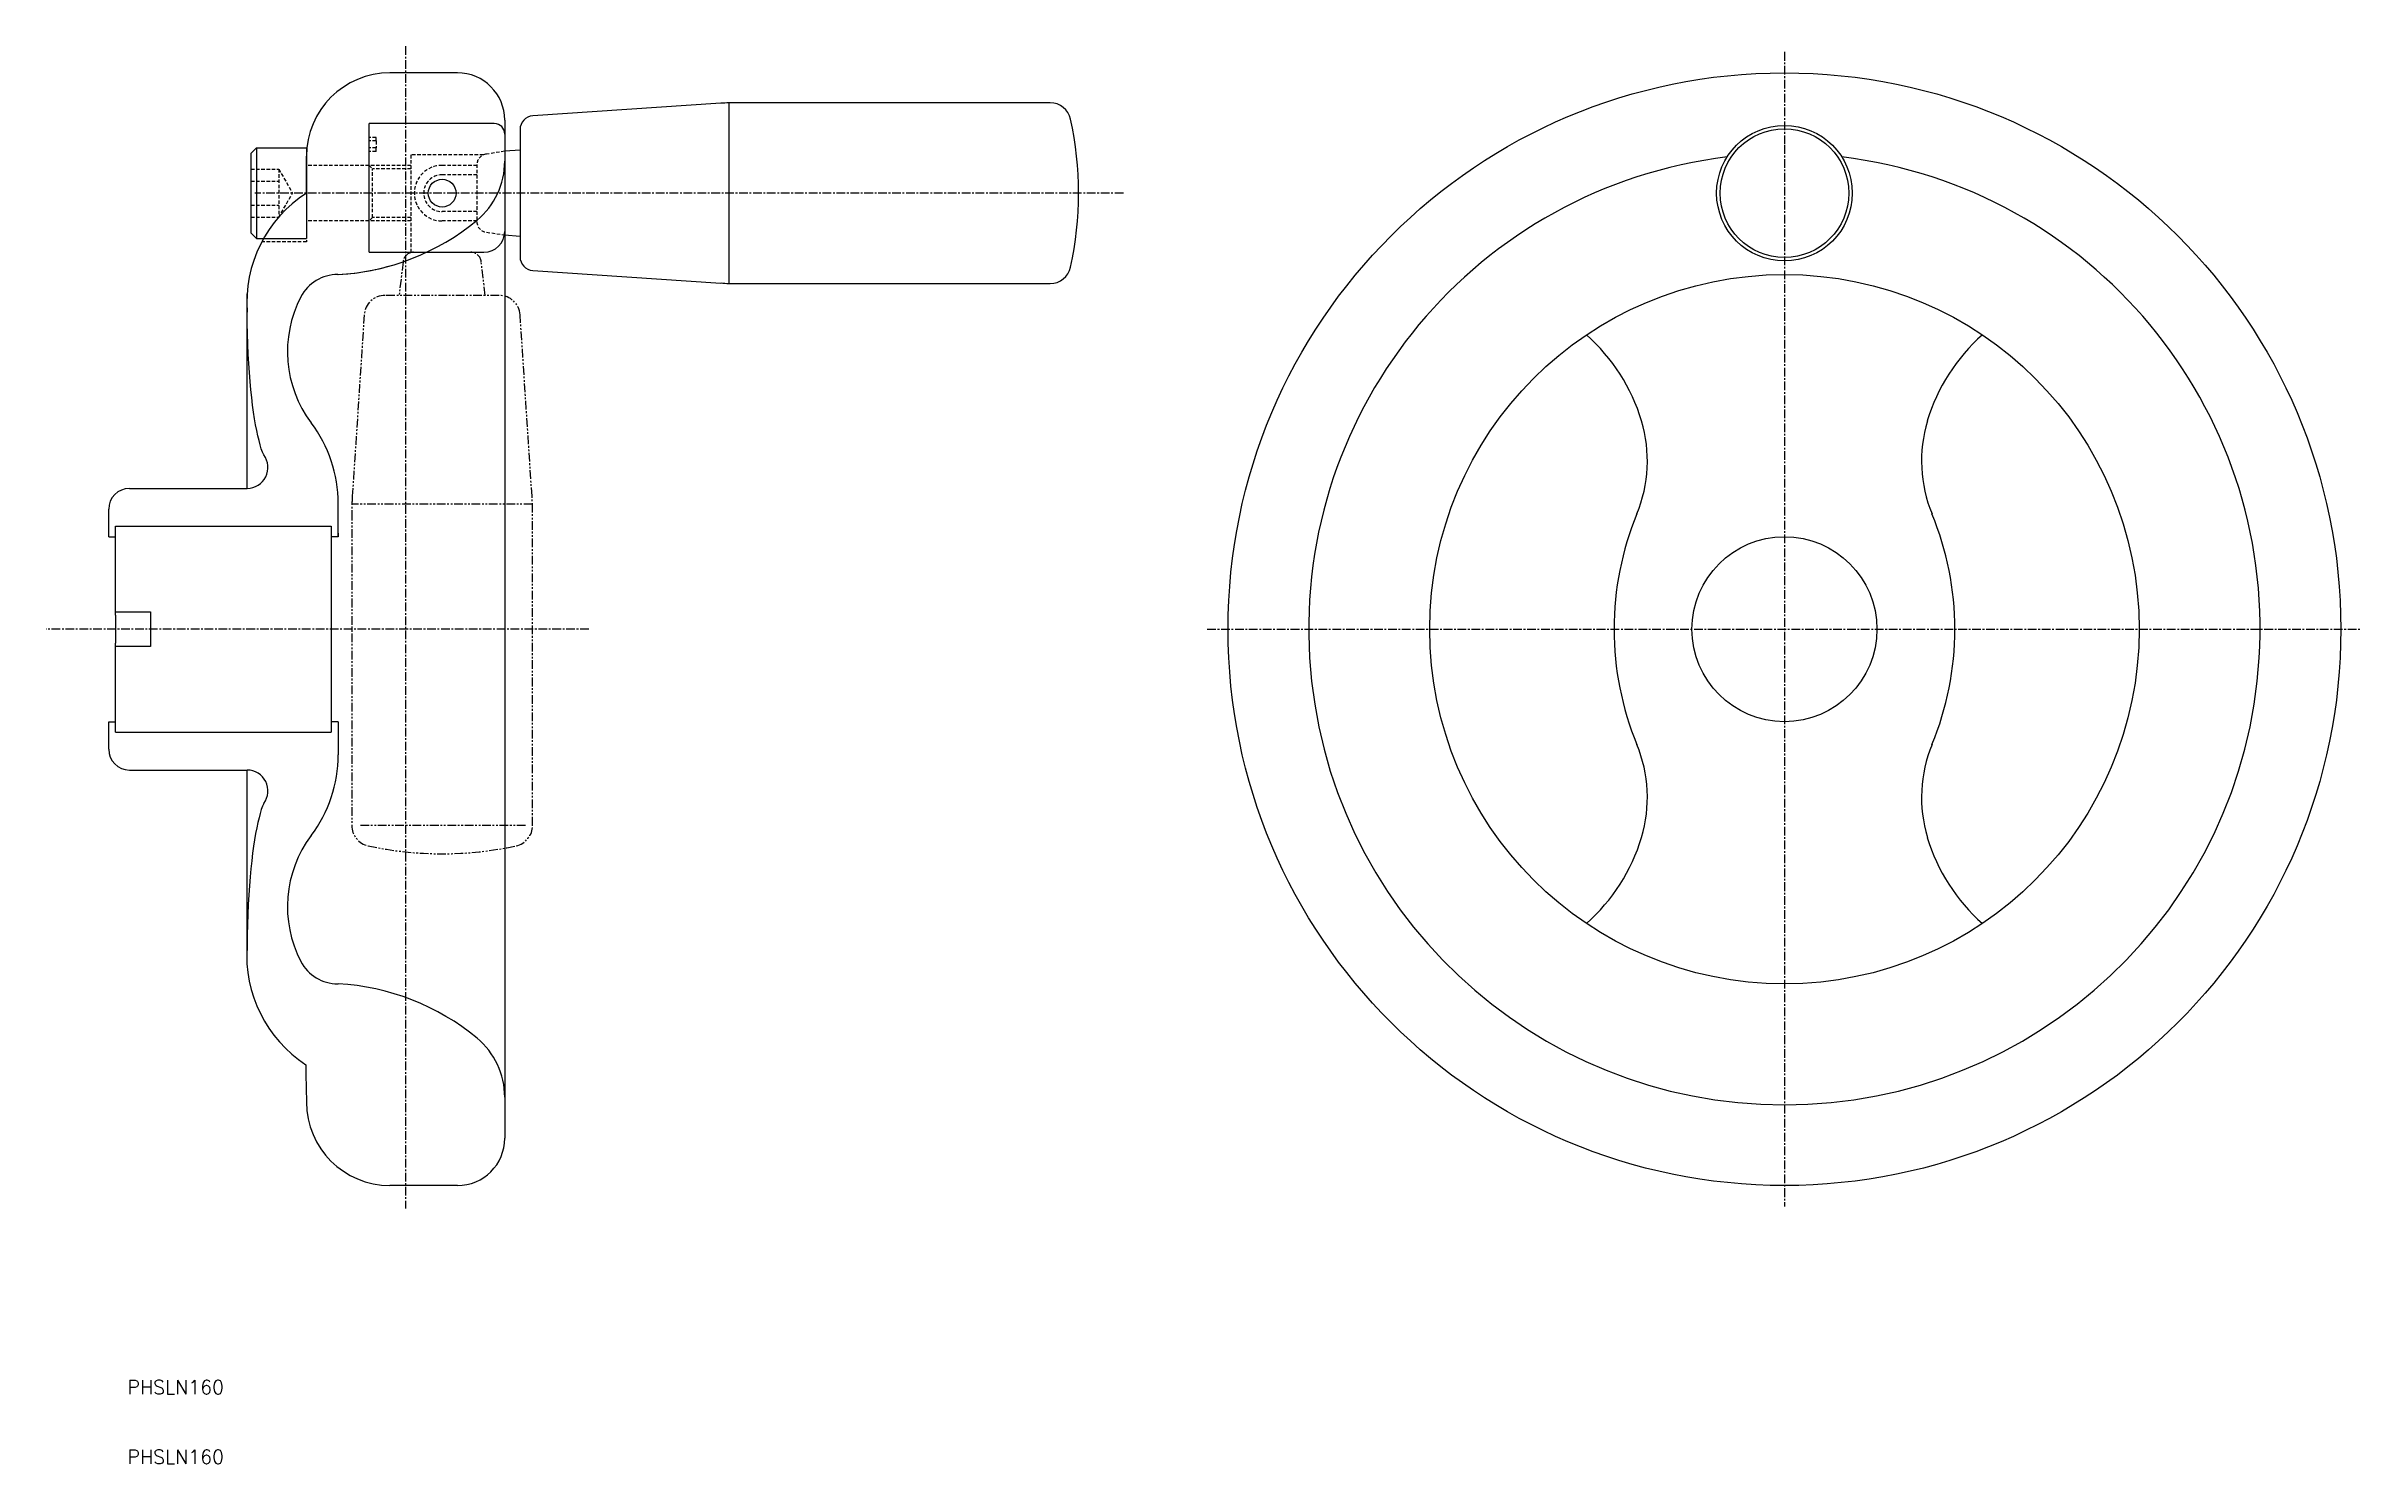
# Model space of a CAD drawing. Extents: x -2 to 331, y 10 to 214.
import ezdxf

# ---------------------------------------------------------------- set-up
doc = ezdxf.new("R2010")
doc.units = 0
doc.header["$MEASUREMENT"] = 0
for name, pattern in [('CENTER', [2, 1.25, -0.25, 0.25, -0.25]), ('DASHED', [0.75, 0.5, -0.25]), ('PHANTOM', [2.5, 1.25, -0.25, 0.25, -0.25, 0.25, -0.25])]:
    doc.linetypes.add(name, pattern=pattern)
doc.layers.get('0').update_dxf_attribs({"linetype": 'CONTINUOUS'})
doc.layers.add('CENTER', color=1, linetype='CENTER')
doc.styles.get("Standard").update_dxf_attribs({"font": 'txt.shx'})

msp = doc.modelspace()

# ---------------------------------------------------------------- linework, layer by layer
at = {"color": 7, "linetype": 'Continuous'}
for p, q in [((57.45, 210), (47.75, 210)), ((57.45, 210), (47.75, 210)), ((64.25, 203.2), (64.25, 56.8)), ((95.34, 205.62), (68.3, 203.84)), ((96.45, 205.68), (96.45, 179.72)), ((142.67, 205.7), (97.56, 205.7)), ((62.75, 202.7), (44.75, 202.7)), ((44.75, 184.2), (44.75, 202.7)), ((64.25, 201.5), (64.21, 201.53)), ((64.25, 201.2), (64.25, 187.2)), ((66.45, 201.84), (66.45, 183.56)), ((28.55, 199.2), (27.75, 198.4)), ((27.75, 198.4), (27.75, 187)), ((28.55, 199.2), (28.55, 186.2)), ((28.55, 199.2), (35.75, 199.2)), ((35.75, 199.2), (35.75, 186.2)), ((35.75, 192.7), (35.75, 198)), ((66.45, 198.9), (64.25, 198.72)), ((28.55, 186.2), (27.75, 187)), ((64.21, 186.69), (66.45, 186.5)), ((28.55, 186.2), (35.75, 186.2)), ((44.75, 184.2), (61.25, 184.2)), ((40.25, 181), (40.3, 181)), ((68.3, 181.56), (95.34, 179.78)), ((27.2, 150.25), (27.2, 178.22)), ((97.56, 179.7), (142.67, 179.7)), ((27.22, 174.01), (27.2, 175.6)), ((27.26, 172.48), (27.22, 174.01)), ((27.31, 171), (27.26, 172.48)), ((27.38, 169.57), (27.31, 171)), ((27.46, 168.2), (27.38, 169.57)), ((27.55, 166.89), (27.46, 168.2)), ((27.65, 165.63), (27.55, 166.89)), ((27.76, 164.44), (27.65, 165.63)), ((27.88, 163.3), (27.76, 164.44)), ((28, 162.23), (27.88, 163.3)), ((28.14, 161.22), (28, 162.23)), ((28.28, 160.27), (28.14, 161.22)), ((28.43, 159.38), (28.28, 160.27)), ((28.59, 158.56), (28.43, 159.38)), ((28.75, 157.81), (28.59, 158.56)), ((28.92, 157.12), (28.75, 157.81)), ((29.08, 156.5), (28.92, 157.12)), ((29.25, 155.95), (29.08, 156.5)), ((29.43, 155.46), (29.25, 155.95)), ((29.6, 155.05), (29.43, 155.46)), ((10.3, 150.25), (27.2, 150.25)), ((10.3, 150.25), (27.2, 150.25)), ((7.3, 143.3), (7.3, 147.25)), ((40.3, 143.3), (40.3, 148.07)), ((7.3, 143.3), (8.3, 143.3)), ((8.3, 144.8), (39.3, 144.8)), ((8.3, 132), (8.3, 144.8)), ((39.3, 144.8), (39.3, 143.3)), ((40.3, 143.3), (39.3, 143.3)), ((39.3, 143.3), (39.3, 116.7)), ((40.3, 143.8), (40.3, 143.3)), ((8.3, 132.5), (13.3, 132.5)), ((8.3, 132), (8.3, 128)), ((13.3, 132.5), (13.3, 127.5)), ((8.3, 115.2), (8.3, 128)), ((13.3, 127.5), (8.3, 127.5)), ((7.3, 116.7), (8.3, 116.7)), ((7.3, 112.75), (7.3, 116.7)), ((39.3, 116.7), (39.3, 115.2)), ((40.3, 116.7), (39.3, 116.7)), ((40.3, 116.7), (40.3, 111.93)), ((8.3, 115.2), (39.3, 115.2)), ((10.3, 109.75), (27.2, 109.75)), ((27.2, 81.78), (27.2, 109.75)), ((29.08, 103.5), (28.92, 102.88)), ((29.25, 104.05), (29.08, 103.5)), ((29.43, 104.54), (29.25, 104.05)), ((29.6, 104.95), (29.43, 104.54)), ((28.43, 100.62), (28.28, 99.73)), ((28.59, 101.44), (28.43, 100.62)), ((28.75, 102.19), (28.59, 101.44)), ((28.92, 102.88), (28.75, 102.19)), ((27.88, 96.7), (27.76, 95.56)), ((28, 97.77), (27.88, 96.7)), ((28.14, 98.78), (28, 97.77)), ((28.28, 99.73), (28.14, 98.78)), ((27.65, 94.37), (27.55, 93.11)), ((27.76, 95.56), (27.65, 94.37)), ((27.38, 90.43), (27.31, 89)), ((27.46, 91.8), (27.38, 90.43)), ((27.55, 93.11), (27.46, 91.8)), ((27.26, 87.52), (27.22, 85.99)), ((27.31, 89), (27.26, 87.52)), ((27.22, 85.99), (27.2, 84.4)), ((40.25, 79), (40.3, 79)), ((57.45, 50), (47.75, 50))]:
    msp.add_line(p, q, dxfattribs=at)
at = {"color": 3, "linetype": 'DASHED'}
for p, q in [((45.75, 200.7), (44.75, 200.7)), ((45.75, 200.2), (44.75, 200.2)), ((45.75, 200.2), (45.75, 200.7)), ((45.75, 200.2), (45.75, 199.2)), ((44.75, 196.7), (35.75, 196.7)), ((45.75, 199.2), (44.75, 199.2)), ((45.75, 198.7), (44.75, 198.7)), ((50.75, 196.7), (44.75, 196.7)), ((44.75, 196.7), (45.25, 196.2)), ((45.75, 198.7), (45.75, 199.2)), ((61.16, 198.2), (50.75, 198.2)), ((50.75, 198.2), (50.75, 184.2)), ((60.25, 196.7), (55.25, 196.7)), ((60.25, 196.82), (60.25, 188.58)), ((64.25, 198.72), (61.63, 198.31)), ((27.75, 196.16), (31.75, 196.16)), ((27.75, 194.43), (31.75, 194.43)), ((31.75, 196.16), (33.75, 192.7)), ((31.75, 196.16), (31.75, 189.24)), ((50.75, 196.2), (45.25, 196.2)), ((45.25, 189.2), (45.25, 196.2)), ((60.25, 195.35), (55.25, 195.35)), ((27.75, 190.97), (31.75, 190.97)), ((31.75, 189.24), (33.75, 192.7)), ((35.75, 192.7), (35.75, 185.7)), ((35.75, 192.7), (35.75, 185.7)), ((60.25, 190.05), (55.25, 190.05)), ((27.75, 189.24), (31.75, 189.24)), ((44.75, 188.7), (35.75, 188.7)), ((45.25, 189.2), (44.75, 188.7)), ((50.75, 188.7), (44.75, 188.7)), ((50.75, 189.2), (45.25, 189.2)), ((60.25, 188.7), (55.25, 188.7)), ((61.63, 187.09), (64.21, 186.69)), ((35.75, 185.7), (29.34, 185.7))]:
    msp.add_line(p, q, dxfattribs=at)
at = {"color": 3, "linetype": 'PHANTOM'}
for p, q in [((49.64, 182.82), (49.05, 178)), ((61.45, 178), (60.86, 182.82)), ((63.46, 178), (47.04, 178)), ((44.04, 175.22), (42.33, 149.11)), ((68.17, 149.11), (66.46, 175.22)), ((42.25, 146.89), (42.25, 101.78)), ((68.23, 148), (42.27, 148)), ((68.25, 101.78), (68.25, 146.89)), ((67.25, 101.78), (43.25, 101.78))]:
    msp.add_line(p, q, dxfattribs=at)
at = {"color": 7, "linetype": 'Continuous'}
for centre, radius in [((248.25, 130), 80), ((248.25, 192.7), 9.75), ((248.25, 192.7), 9.25), ((55.25, 192.7), 2), ((248.25, 130), 51), ((248.25, 130), 13.3)]:
    msp.add_circle(centre, radius, dxfattribs=at)
for centre, radius, start, end in [((47.75, 198), 12, 90, 180), ((47.75, 198), 12, 90, 180), ((57.45, 203.2), 6.8, 0, 90), ((57.45, 203.2), 6.8, 0, 90), ((68.45, 201.84), 2, 94.2364, 180), ((97.56, 175.7), 30, 90, 94.2364), ((142.67, 202.7), 3, 12.2845, 90), ((96.75, 192.7), 50, 347.7155, 12.2845), ((62.75, 201.2), 1.5, 0, 90), ((53.25, 197.28), 11, 309.6378, 0), ((248.25, 130), 68.4, 96.925, 83.075), ((45.95, 176.91), 18.8, 122.8731, 183.9968), ((45.95, 176.91), 18.8, 122.8731, 183.9968), ((38.45, 215.15), 34.2, 273.1009, 309.6378), ((61.25, 187.2), 3, 270, 0), ((68.45, 183.56), 2, 180, 265.7636), ((40.25, 175), 6, 90, 152.378), ((38.45, 215.15), 34.2, 273.1009, 289.0869), ((97.56, 209.7), 30, 265.7636, 270), ((142.67, 182.7), 3, 270, 347.7155), ((50, 169.9), 17, 152.378, 216.975), ((202.1, 152.27), 26.73, 16.6826, 48.5782), ((294.4, 152.27), 26.73, 131.4218, 163.3174), ((208.54, 154.2), 20, 337.5959, 16.6826), ((287.96, 154.2), 20, 163.3174, 202.4041), ((21, 148.07), 19.3, 0, 36.975), ((27.2, 153.25), 3, 270, 36.8699), ((10.3, 147.25), 3, 90, 180), ((10.3, 147.25), 3, 90, 180), ((267.26, 130), 43.51, 157.5959, 180), ((229.24, 130), 43.51, 0, 22.4041), ((267.26, 130), 43.51, 180, 202.4041), ((229.24, 130), 43.51, 337.5959, 0), ((208.54, 105.8), 20, 343.3174, 22.4041), ((287.96, 105.8), 20, 157.5959, 196.6826), ((10.3, 112.75), 3, 180, 270), ((21, 111.93), 19.3, 323.025, 0), ((27.2, 106.75), 3, 323.1301, 90), ((50, 90.1), 17, 143.025, 207.622), ((202.1, 107.73), 26.73, 311.4218, 343.3174), ((294.4, 107.73), 26.73, 196.6826, 228.5782), ((45.95, 83.09), 18.8, 176.0032, 236.7487), ((40.25, 85), 6, 207.622, 270), ((38.45, 44.85), 34.2, 50.3622, 86.8991), ((53.25, 62.72), 11, 0, 50.3622), ((263.64, 69.1), 228, 180.4353, 181.7845), ((47.75, 62), 12, 180, 270), ((57.45, 56.8), 6.8, 270, 0)]:
    msp.add_arc(centre, radius, start, end, dxfattribs=at)
at = {"color": 3, "linetype": 'DASHED'}
for centre, radius, start, end in [((55.25, 192.7), 4, 90, 270), ((61.75, 196.82), 1.5, 94.7636, 180), ((55.25, 192.7), 2.65, 90, 270), ((61.75, 188.58), 1.5, 180, 265.2364)]:
    msp.add_arc(centre, radius, start, end, dxfattribs=at)
at = {"color": 3, "linetype": 'PHANTOM'}
for centre, radius, start, end in [((51.13, 182.7), 1.5, 90, 175.2364), ((59.37, 182.7), 1.5, 4.7636, 90), ((47.04, 175), 3, 90, 175.7636), ((63.46, 175), 3, 4.2364, 90), ((72.25, 146.89), 30, 175.7636, 180), ((38.25, 146.89), 30, 0, 4.2364), ((45.25, 101.78), 3, 180, 257.7155), ((65.25, 101.78), 3, 282.2845, 0), ((55.25, 147.7), 50, 257.7155, 282.2845)]:
    msp.add_arc(centre, radius, start, end, dxfattribs=at)
at = {"layer": 'CENTER', "color": 1, "linetype": 'CENTER'}
for p, q in [((50, 213.82), (50, 46.7)), ((248.25, 213), (248.25, 199.6)), ((248.25, 199.6), (248.25, 47)), ((153.2, 192.7), (28.31, 192.7)), ((76.34, 130), (-1.67, 130)), ((165.25, 130), (331.25, 130))]:
    msp.add_line(p, q, dxfattribs=at)

# ---------------------------------------------------------------- texts
at = {"color": 7, "linetype": 'Continuous'}
for p in [(10, 20), (10, 10)]:
    msp.add_text('PHSLN160', height=2, dxfattribs=at).set_placement(p)

doc.saveas('drawing.dxf')
